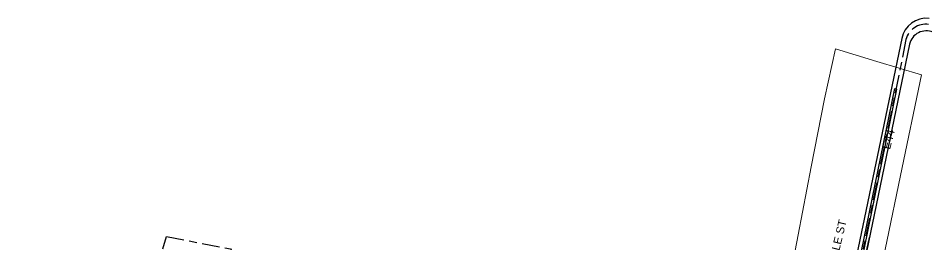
# Model space of a CAD drawing. Header units: metres. Extents: x 291879 to 294448, y 6259965 to 6261176.
# Drawn here: x 294008.1 to 294212.4, y 6260948.6 to 6260999.6 of the extents above; entities that cross this region are included whole.
import ezdxf

# ---------------------------------------------------------------- set-up
doc = ezdxf.new("R2010")
doc.units = ezdxf.units.M
doc.linetypes.add('Cable Exist OH', pattern=[1, 1, 0])
doc.linetypes.add('Cable Exist UG', pattern=[8.2, 4, -1.2, 1.8, -1.2])
doc.layers.add('Cadastre Roads_SP_EXT', color=9, linetype='Continuous', lineweight=5)
for name, color, linetype in [('Duct_SP_EXT', 7, 'Continuous'), ('Mains_HV_EXT', 7, 'Continuous'), ('Mains_LV_EXT', 7, 'Continuous'), ('Mains_SL_EXT', 7, 'Continuous'), ('Mains_TR_EXT', 7, 'Continuous')]:
    doc.layers.add(name, color=color, linetype=linetype)
doc.styles.get("Standard").update_dxf_attribs({"font": 'arial.ttf'})
doc.linetypes.add('Cable E UG', pattern='A,6,-0.5,["E",Standard,S=1.7,R=0,X=0.5,Y=-1],-2.9', length=9.4)
doc.linetypes.add('Cable P UG', pattern='A,6,-0.5,["P",Standard,S=1.7,R=0,X=0.5,Y=-1],-2.9', length=9.4)

msp = doc.modelspace()

# ---------------------------------------------------------------- linework, layer by layer
at = {"layer": 'Cadastre Roads_SP_EXT', "linetype": 'Continuous'}
msp.add_lwpolyline([(294168.64, 6260878.42), (294178.81, 6260876.34), (294187.88, 6260874.5), (294192.56, 6260897.03), (294197.19, 6260919.33), (294200.31, 6260934.32), (294203.43, 6260949.32), (294206.52, 6260964.23), (294211.2, 6260986.79), (294201.17, 6260989.85), (294191.89, 6260992.69), (294189.38, 6260981.4), (294186.44, 6260966.15), (294183.5, 6260950.89), (294181.32, 6260939.55), (294176.25, 6260936.44), (294180.54, 6260935.56), (294177.66, 6260921.71), (294174.8, 6260908.03), (294174.31, 6260905.66), (294171.62, 6260892.74), (294168.92, 6260879.84), (294168.64, 6260878.42)], close=True, dxfattribs=at)
at = {"layer": 'Duct_SP_EXT'}
for p, q in [((294195.82, 6260937.74), (294205.23, 6260983.73)), ((294196.29, 6260937.64), (294205.7, 6260983.63)), ((294205.23, 6260983.73), (294205.47, 6260983.68)), ((294205.7, 6260983.63), (294205.47, 6260983.68))]:
    msp.add_line(p, q, dxfattribs=at)
at = {"layer": 'Mains_HV_EXT', "linetype": 'Cable P UG'}
msp.add_lwpolyline([(294212.93, 6260999.52, 0.396707), (294206.81, 6260995), (294206.81, 6260995), (294186.68, 6260898.66), (294176.42, 6260849.26), (294173.59, 6260835.48), (294173.59, 6260835.48, -0.389522), (294168.41, 6260831.8), (294168.41, 6260831.8), (294154.81, 6260834.13), (294020.32, 6260861), (294010.56, 6260863.03), (294008.14, 6260863.5)], format="xyb", dxfattribs=at)
at = {"layer": 'Mains_HV_EXT', "linetype": 'Cable E UG'}
msp.add_lwpolyline([(294213.81, 6260996.4, 0.465801), (294208.53, 6260993.75), (294208.53, 6260993.75), (294188.72, 6260898.15), (294178.01, 6260847.14), (294175.48, 6260835.11), (294175.48, 6260835.11, -0.387242), (294169.9, 6260829.39), (294169.9, 6260829.39), (294154.87, 6260832.1), (294009.78, 6260860.96), (294008.07, 6260863.21)], format="xyb", dxfattribs=at)
at = {"layer": 'Mains_HV_EXT', "linetype": 'Cable Exist UG'}
msp.add_lwpolyline([(294040.16, 6260941.41), (294039.6, 6260943.26), (294040.58, 6260947.68), (294041.4, 6260950.48), (294041.4, 6260950.48), (294055.84, 6260947.71), (294060.26, 6260940.34), (294056.18, 6260918.52), (294055.21, 6260913.83), (294055.21, 6260913.83), (294046.15, 6260870.23), (294047.87, 6260869.86), (294052.76, 6260862.31), (294052.76, 6260862.31), (294057.69, 6260854.87), (294067.39, 6260853.07), (294070.48, 6260852.43), (294070.48, 6260852.43), (294080.51, 6260850.32), (294090.34, 6260848.36), (294100.17, 6260846.35), (294109.99, 6260844.34), (294111.87, 6260843.97), (294113, 6260842.81)], dxfattribs=at)
at = {"layer": 'Mains_SL_EXT', "linetype": 'Cable Exist OH'}
msp.add_lwpolyline([(294183.18, 6260871.65), (294191.29, 6260910.69), (294199.51, 6260950.22)], dxfattribs=at)
at = {"layer": 'Mains_TR_EXT', "linetype": 'Cable Exist UG'}
msp.add_lwpolyline([(294212.83, 6260998.18, 0.379207), (294207.74, 6260994.75), (294207.74, 6260994.75), (294196.05, 6260937.69), (294196.05, 6260937.69), (294187.55, 6260897.93), (294187.55, 6260897.93), (294177.42, 6260849.3), (294177.42, 6260849.3), (294174.48, 6260834.62), (294174.48, 6260834.62, -0.381524), (294168.96, 6260830.53), (294168.96, 6260830.53), (294156.05, 6260832.77), (294156.05, 6260832.77), (294032.24, 6260857.76), (294032.24, 6260857.76), (294010.29, 6260861.93), (294010.29, 6260861.93), (294008.38, 6260863.82)], format="xyb", dxfattribs=at)

# ---------------------------------------------------------------- texts
at = {"layer": 'Cadastre Roads_SP_EXT'}
msp.add_text('MONFARVILLE ST', height=1.8, rotation=76.5085, dxfattribs=at).set_placement((294189.34, 6260932.94))
at = {"layer": 'Mains_LV_EXT'}
msp.add_text('E44', height=1.8, rotation=75.6769, dxfattribs=at).set_placement((294204.14, 6260969.93))

doc.saveas('drawing.dxf')
